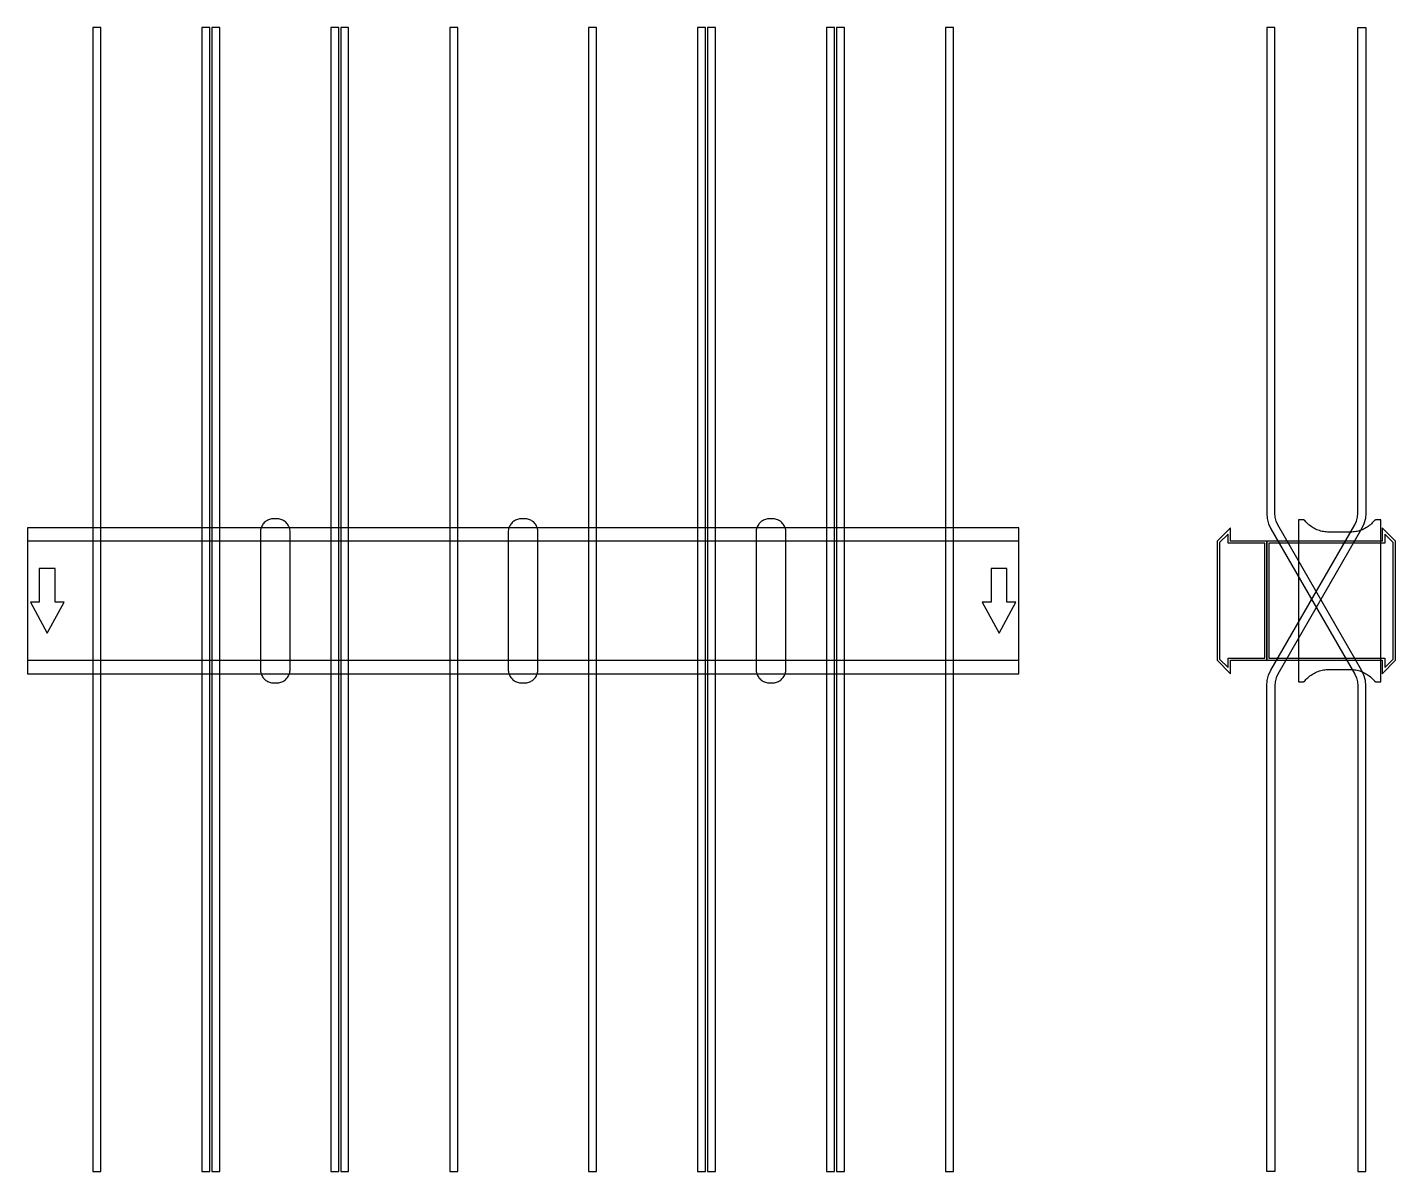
# Model space of a CAD drawing. Extents: x 0 to 1380, y -576 to 578.
import ezdxf

# ---------------------------------------------------------------- set-up
doc = ezdxf.new("R2010")
doc.units = 0
doc.layers.add('Halfen', color=7, linetype='CONTINUOUS')

msp = doc.modelspace()

# ---------------------------------------------------------------- linework, layer by layer
at = {"layer": 'Halfen', "color": 7}
for points in [[(74, -575.609), (74, 578.25), (66, 578.25), (66, -575.609)], [(184, -575.609), (184, 578.25), (176, 578.25), (176, -575.609)], [(194, -575.609), (194, 578.25), (186, 578.25), (186, -575.609)], [(314, -575.609), (314, 578.25), (306, 578.25), (306, -575.609)], [(324, -575.609), (324, 578.25), (316, 578.25), (316, -575.609)], [(434, -575.609), (434, 578.25), (426, 578.25), (426, -575.609)], [(574, -575.609), (574, 578.25), (566, 578.25), (566, -575.609)], [(684, -575.609), (684, 578.25), (676, 578.25), (676, -575.609)], [(694, -575.609), (694, 578.25), (686, 578.25), (686, -575.609)], [(814, -575.609), (814, 578.25), (806, 578.25), (806, -575.609)], [(824, -575.609), (824, 578.25), (816, 578.25), (816, -575.609)], [(934, -575.609), (934, 578.25), (926, 578.25), (926, -575.609)], [(1350, -575.609), (1350, -85.856), (1349.514, -80.3), (1348.07, -74.912), (1345.713, -69.856), (1261.215, 76.497), (1259.447, 80.289), (1258.365, 84.33), (1258, 88.497), (1258, 578.25), (1250, 578.25), (1250, 88.497), (1250.486, 82.941), (1251.93, 77.553), (1254.287, 72.497), (1338.785, -73.856), (1340.553, -77.648), (1341.635, -81.689), (1342, -85.856), (1342, -575.609)], [(1250, -575.609), (1250, -85.856), (1250.486, -80.3), (1251.93, -74.912), (1254.287, -69.856), (1338.785, 76.497), (1340.553, 80.289), (1341.635, 84.33), (1342, 88.497), (1342, 578.25), (1350, 578.25), (1350, 88.497), (1349.514, 82.941), (1348.07, 77.553), (1345.713, 72.497), (1261.215, -73.856), (1259.447, -77.648), (1258.365, -81.689), (1258, -85.856), (1258, -575.609)], [(0, -73.5), (1000, -73.5), (1000, 73.5), (0, 73.5)], [(265, -69.3), (265, -56.8), (265, 69.3), (264.958, 70.359), (264.834, 71.412), (264.627, 72.452), (264.339, 73.472), (263.972, 74.466), (263.529, 75.429), (263.011, 76.354), (262.422, 77.235), (261.765, 78.068), (261.046, 78.846), (260.268, 79.565), (259.435, 80.222), (258.554, 80.811), (257.629, 81.329), (256.666, 81.772), (255.672, 82.139), (254.652, 82.427), (253.612, 82.634), (252.559, 82.758), (251.5, 82.8), (248.5, 82.8), (247.441, 82.758), (246.388, 82.634), (245.348, 82.427), (244.328, 82.139), (243.334, 81.772), (242.371, 81.329), (241.446, 80.811), (240.565, 80.222), (239.732, 79.565), (238.954, 78.846), (238.235, 78.068), (237.578, 77.235), (236.989, 76.354), (236.471, 75.429), (236.028, 74.466), (235.661, 73.472), (235.373, 72.452), (235.166, 71.412), (235.042, 70.359), (235, 69.3), (235, -56.8), (235, -69.3), (235.042, -70.359), (235.166, -71.412), (235.373, -72.452), (235.661, -73.472), (236.028, -74.466), (236.471, -75.429), (236.989, -76.354), (237.578, -77.235), (238.235, -78.068), (238.954, -78.846), (239.732, -79.565), (240.565, -80.222), (241.446, -80.811), (242.371, -81.329), (243.334, -81.772), (244.328, -82.139), (245.348, -82.427), (246.388, -82.634), (247.441, -82.758), (248.5, -82.8), (251.5, -82.8), (252.559, -82.758), (253.612, -82.634), (254.652, -82.427), (255.672, -82.139), (256.666, -81.772), (257.629, -81.329), (258.554, -80.811), (259.435, -80.222), (260.268, -79.565), (261.046, -78.846), (261.765, -78.068), (262.422, -77.235), (263.011, -76.354), (263.529, -75.429), (263.972, -74.466), (264.339, -73.472), (264.627, -72.452), (264.834, -71.412), (264.958, -70.359), (265, -69.3)], [(515, -69.3), (515, -56.8), (515, 69.3), (514.958, 70.359), (514.834, 71.412), (514.627, 72.452), (514.339, 73.472), (513.972, 74.466), (513.529, 75.429), (513.011, 76.354), (512.422, 77.235), (511.765, 78.068), (511.046, 78.846), (510.268, 79.565), (509.435, 80.222), (508.554, 80.811), (507.629, 81.329), (506.666, 81.772), (505.672, 82.139), (504.652, 82.427), (503.612, 82.634), (502.559, 82.758), (501.5, 82.8), (498.5, 82.8), (497.441, 82.758), (496.388, 82.634), (495.348, 82.427), (494.328, 82.139), (493.334, 81.772), (492.371, 81.329), (491.446, 80.811), (490.565, 80.222), (489.732, 79.565), (488.954, 78.846), (488.235, 78.068), (487.578, 77.235), (486.989, 76.354), (486.471, 75.429), (486.028, 74.466), (485.661, 73.472), (485.373, 72.452), (485.166, 71.412), (485.042, 70.359), (485, 69.3), (485, -56.8), (485, -69.3), (485.042, -70.359), (485.166, -71.412), (485.373, -72.452), (485.661, -73.472), (486.028, -74.466), (486.471, -75.429), (486.989, -76.354), (487.578, -77.235), (488.235, -78.068), (488.954, -78.846), (489.732, -79.565), (490.565, -80.222), (491.446, -80.811), (492.371, -81.329), (493.334, -81.772), (494.328, -82.139), (495.348, -82.427), (496.388, -82.634), (497.441, -82.758), (498.5, -82.8), (501.5, -82.8), (502.559, -82.758), (503.612, -82.634), (504.652, -82.427), (505.672, -82.139), (506.666, -81.772), (507.629, -81.329), (508.554, -80.811), (509.435, -80.222), (510.268, -79.565), (511.046, -78.846), (511.765, -78.068), (512.422, -77.235), (513.011, -76.354), (513.529, -75.429), (513.972, -74.466), (514.339, -73.472), (514.627, -72.452), (514.834, -71.412), (514.958, -70.359), (515, -69.3)], [(765, -69.3), (765, -56.8), (765, 69.3), (764.958, 70.359), (764.834, 71.412), (764.627, 72.452), (764.339, 73.472), (763.972, 74.466), (763.529, 75.429), (763.011, 76.354), (762.422, 77.235), (761.765, 78.068), (761.046, 78.846), (760.268, 79.565), (759.435, 80.222), (758.554, 80.811), (757.629, 81.329), (756.666, 81.772), (755.672, 82.139), (754.652, 82.427), (753.612, 82.634), (752.559, 82.758), (751.5, 82.8), (748.5, 82.8), (747.441, 82.758), (746.388, 82.634), (745.348, 82.427), (744.328, 82.139), (743.334, 81.772), (742.371, 81.329), (741.446, 80.811), (740.565, 80.222), (739.732, 79.565), (738.954, 78.846), (738.235, 78.068), (737.578, 77.235), (736.989, 76.354), (736.471, 75.429), (736.028, 74.466), (735.661, 73.472), (735.373, 72.452), (735.166, 71.412), (735.042, 70.359), (735, 69.3), (735, -56.8), (735, -69.3), (735.042, -70.359), (735.166, -71.412), (735.373, -72.452), (735.661, -73.472), (736.028, -74.466), (736.471, -75.429), (736.989, -76.354), (737.578, -77.235), (738.235, -78.068), (738.954, -78.846), (739.732, -79.565), (740.565, -80.222), (741.446, -80.811), (742.371, -81.329), (743.334, -81.772), (744.328, -82.139), (745.348, -82.427), (746.388, -82.634), (747.441, -82.758), (748.5, -82.8), (751.5, -82.8), (752.559, -82.758), (753.612, -82.634), (754.652, -82.427), (755.672, -82.139), (756.666, -81.772), (757.629, -81.329), (758.554, -80.811), (759.435, -80.222), (760.268, -79.565), (761.046, -78.846), (761.765, -78.068), (762.422, -77.235), (763.011, -76.354), (763.529, -75.429), (763.972, -74.466), (764.339, -73.472), (764.627, -72.452), (764.834, -71.412), (764.958, -70.359), (765, -69.3)], [(1250, -60), (1250, 60), (1213.5, 60), (1213.5, 73.5), (1200, 60), (1200, -60), (1213.5, -73.5), (1213.5, -60)], [(1380, -60), (1380, 60), (1366.5, 73.5), (1366.5, 60), (1250, 60), (1250, -60), (1366.5, -60), (1366.5, -73.5)], [(1365, -81.8), (1365, 81.8), (1361, 81.8), (1360.846, 81.797), (1360.691, 81.786), (1360.538, 81.769), (1360.385, 81.746), (1360.234, 81.715), (1360.084, 81.678), (1359.936, 81.634), (1359.789, 81.584), (1359.646, 81.527), (1359.505, 81.464), (1359.366, 81.395), (1359.231, 81.32), (1359.1, 81.239), (1358.972, 81.153), (1358.848, 81.06), (1358.728, 80.963), (1358.613, 80.86), (1358.502, 80.752), (1358.397, 80.639), (1358.296, 80.522), (1357.41, 79.491), (1356.479, 78.5), (1355.505, 77.551), (1354.491, 76.646), (1353.437, 75.787), (1352.347, 74.975), (1351.222, 74.211), (1350.064, 73.499), (1348.876, 72.838), (1347.66, 72.23), (1346.418, 71.676), (1345.153, 71.178), (1343.867, 70.736), (1342.563, 70.351), (1341.243, 70.024), (1339.911, 69.756), (1338.567, 69.547), (1337.216, 69.397), (1335.859, 69.307), (1334.5, 69.277), (1312.5, 69.277), (1311.141, 69.307), (1309.784, 69.397), (1308.433, 69.547), (1307.089, 69.756), (1305.757, 70.024), (1304.437, 70.351), (1303.133, 70.736), (1301.847, 71.178), (1300.582, 71.676), (1299.34, 72.23), (1298.124, 72.838), (1296.936, 73.499), (1295.778, 74.211), (1294.653, 74.975), (1293.563, 75.787), (1292.509, 76.646), (1291.495, 77.551), (1290.521, 78.5), (1289.59, 79.491), (1288.704, 80.522), (1288.603, 80.639), (1288.498, 80.752), (1288.387, 80.86), (1288.272, 80.963), (1288.152, 81.06), (1288.028, 81.153), (1287.9, 81.239), (1287.769, 81.32), (1287.634, 81.395), (1287.495, 81.464), (1287.354, 81.527), (1287.211, 81.584), (1287.064, 81.634), (1286.916, 81.678), (1286.766, 81.715), (1286.615, 81.746), (1286.462, 81.769), (1286.309, 81.786), (1286.154, 81.797), (1286, 81.8), (1282, 81.8), (1282, -81.8), (1286, -81.8), (1286.154, -81.797), (1286.309, -81.786), (1286.462, -81.769), (1286.615, -81.746), (1286.766, -81.715), (1286.916, -81.678), (1287.064, -81.634), (1287.211, -81.584), (1287.354, -81.527), (1287.495, -81.464), (1287.634, -81.395), (1287.769, -81.32), (1287.9, -81.239), (1288.028, -81.153), (1288.152, -81.06), (1288.272, -80.963), (1288.387, -80.86), (1288.498, -80.752), (1288.603, -80.639), (1288.704, -80.522), (1289.59, -79.491), (1290.521, -78.5), (1291.495, -77.551), (1292.509, -76.646), (1293.563, -75.787), (1294.653, -74.975), (1295.778, -74.211), (1296.936, -73.499), (1298.124, -72.838), (1299.34, -72.23), (1300.582, -71.676), (1301.847, -71.178), (1303.133, -70.736), (1304.437, -70.351), (1305.757, -70.024), (1307.089, -69.756), (1308.433, -69.547), (1309.784, -69.397), (1311.141, -69.307), (1312.5, -69.277), (1334.5, -69.277), (1335.859, -69.307), (1337.216, -69.397), (1338.567, -69.547), (1339.911, -69.756), (1341.243, -70.024), (1342.563, -70.351), (1343.867, -70.736), (1345.153, -71.178), (1346.418, -71.676), (1347.66, -72.23), (1348.876, -72.838), (1350.064, -73.499), (1351.222, -74.211), (1352.347, -74.975), (1353.437, -75.787), (1354.491, -76.646), (1355.505, -77.551), (1356.479, -78.5), (1357.41, -79.491), (1358.296, -80.522), (1358.397, -80.639), (1358.502, -80.752), (1358.613, -80.86), (1358.728, -80.963), (1358.848, -81.06), (1358.972, -81.153), (1359.1, -81.239), (1359.231, -81.32), (1359.366, -81.395), (1359.505, -81.464), (1359.646, -81.527), (1359.789, -81.584), (1359.936, -81.634), (1360.084, -81.678), (1360.234, -81.715), (1360.385, -81.746), (1360.538, -81.769), (1360.691, -81.786), (1360.846, -81.797), (1361, -81.8)], [(0, -60), (1000, -60), (1000, 60), (0, 60)], [(1248, -58), (1248, 58), (1211, 58), (1211, 67.25), (1202.5, 58.75), (1202.5, -58.75), (1211, -67.25), (1211, -58)], [(1377.5, -58.75), (1377.5, 58.75), (1369, 67.25), (1369, 58), (1252, 58), (1252, -58), (1369, -58), (1369, -67.25)], [(20, -32.5), (37, -1.5), (28, -1.5), (28, 32.5), (12, 32.5), (12, -1.5), (3, -1.5)], [(980, -32.5), (997, -1.5), (988, -1.5), (988, 32.5), (972, 32.5), (972, -1.5), (963, -1.5)]]:
    msp.add_lwpolyline(points, close=True, dxfattribs=at)

doc.saveas('drawing.dxf')
